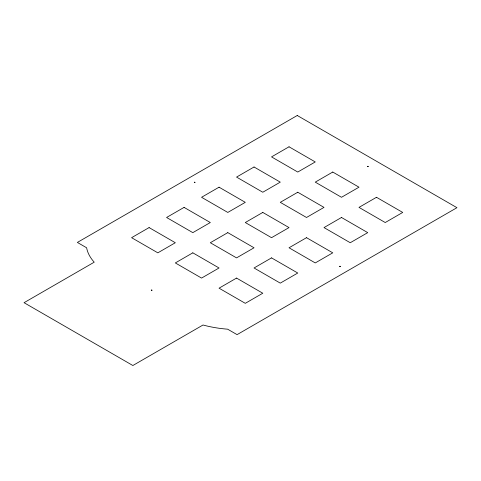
<?xml version="1.0" encoding="UTF-8"?>
<svg xmlns="http://www.w3.org/2000/svg" width="481" height="481" viewBox="0 0 481 481"><rect width="100%" height="100%" fill="white"/><g stroke="black" fill="none" stroke-linecap="round" stroke-linejoin="round"><path stroke-width="0.72" d="M297.246 115.488L77.369 242.43L86.616 247.769A69.45 40.097 0 0 0 94.222 262.181L24.05 302.693L132.858 365.512L203.03 325A83.574 48.25 0 0 0 227.633 329.184L237.079 334.638L456.95 207.69L297.246 115.488M194.709 182.161L194.276 182.413L195.148 182.413L194.709 182.161M149.086 227.585L131.596 237.686L157.834 252.832L175.325 242.731L149.086 227.585M184.073 207.389L166.582 217.484L192.821 232.636L210.311 222.535L184.073 207.389M219.053 187.187L201.563 197.288L227.802 212.434L245.292 202.339L219.053 187.187M254.04 166.991L236.55 177.092L262.788 192.238L280.279 182.137L254.04 166.991M289.027 146.795L271.531 156.89L297.769 172.042L315.259 161.941L289.027 146.795M192.821 252.832L175.325 262.933L201.563 278.078L219.053 267.983L192.821 252.832M227.802 232.636L210.311 242.731L236.55 257.882L254.04 247.781L227.802 232.636M262.788 212.434L245.292 222.535L271.531 237.686L289.027 227.585L262.788 212.434M297.769 192.238L280.279 202.339L306.517 217.484L324.008 207.389L297.769 192.238M332.756 172.042L315.259 182.137L341.498 197.288L358.994 187.187L332.756 172.042M151.707 290.031L151.268 290.284L152.146 290.284L151.707 290.031M367.917 166.294L367.484 166.546L368.356 166.546L367.917 166.294M236.55 278.078L219.053 288.179L245.292 303.325L262.788 293.23L236.55 278.078M271.531 257.882L254.04 267.983L280.279 283.129L297.769 273.028L271.531 257.882M306.517 237.686L289.027 247.781L315.259 262.933L332.756 252.832L306.517 237.686M341.498 217.484L324.008 227.585L350.246 242.731L367.737 232.636L341.498 217.484M376.485 197.288L358.994 207.389L385.233 222.535L402.723 212.434L376.485 197.288M339.995 266.252L339.562 266.504L340.434 266.504L339.995 266.252"/></g></svg>
